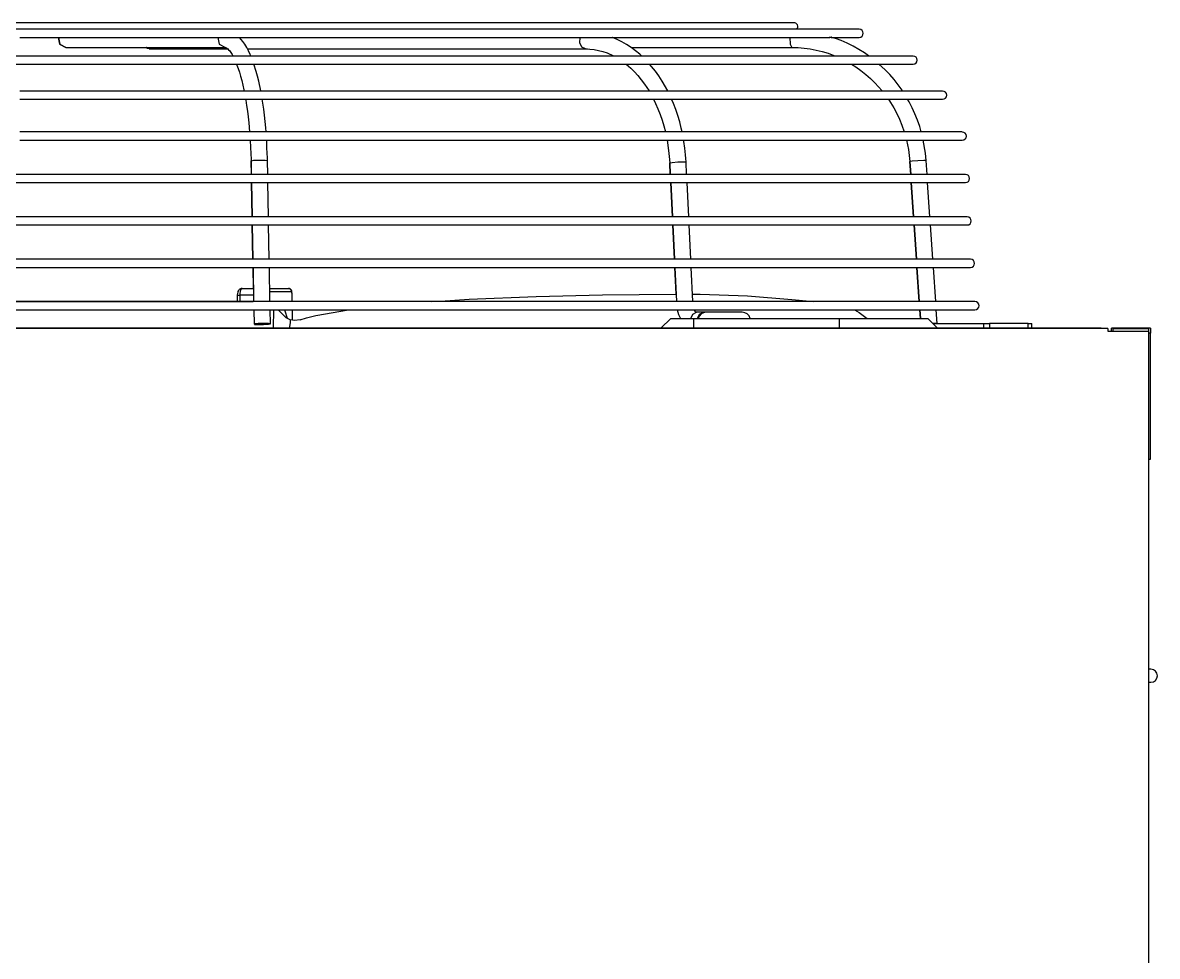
# Model space of a CAD drawing. Extents: x 594 to 813, y 174 to 240.
# Drawn here: x 761.569 to 765.047, y 188.112 to 190.975 of the extents above; entities that cross this region are included whole.
import ezdxf

# ---------------------------------------------------------------- set-up
doc = ezdxf.new("R2010")
doc.units = 0
doc.header["$MEASUREMENT"] = 0
doc.layers.add('AC.REF(S). PIPING', color=3, linetype='CONTINUOUS', lineweight=30)
doc.layers.add('LG-Product', color=3, linetype='CONTINUOUS')

# ---------------------------------------------------------------- blocks, each defined once
blk = doc.blocks.new('UW1-3')
at = {"layer": 'LG-Product', "color": 3, "linetype": 'Continuous'}
for p, q in [((3511.85, 3324.98), (3495.96, 3324.98)), ((3527.71, 3324.98), (3511.85, 3324.98)), ((3544.45, 3324.98), (3527.71, 3324.98)), ((3558.52, 3324.98), (3544.45, 3324.98)), ((3573.85, 3324.98), (3558.52, 3324.98)), ((3588.85, 3324.98), (3573.85, 3324.98)), ((3603.48, 3324.98), (3588.85, 3324.98)), ((3617.66, 3324.98), (3603.48, 3324.98)), ((3631.33, 3324.98), (3617.66, 3324.98)), ((3644.43, 3324.98), (3631.33, 3324.98)), ((3656.9, 3324.98), (3644.43, 3324.98)), ((3668.68, 3324.98), (3656.9, 3324.98)), ((3679.73, 3324.98), (3668.68, 3324.98)), ((3689.99, 3324.98), (3679.73, 3324.98)), ((3699.41, 3324.98), (3689.99, 3324.98)), ((3707.96, 3324.98), (3699.41, 3324.98)), ((3715.6, 3324.98), (3707.96, 3324.98)), ((3722.28, 3324.98), (3715.6, 3324.98)), ((3728, 3324.98), (3722.28, 3324.98)), ((3732.7, 3324.98), (3728, 3324.98)), ((3736.39, 3324.98), (3732.7, 3324.98)), ((3739.03, 3324.98), (3736.39, 3324.98)), ((3740.62, 3324.98), (3739.03, 3324.98)), ((3741.15, 3324.98), (3740.62, 3324.98)), ((3512.17, 3322.97), (3495.65, 3322.97)), ((3528.66, 3322.97), (3512.17, 3322.97)), ((3546.05, 3322.97), (3528.66, 3322.97)), ((3560.78, 3322.97), (3546.05, 3322.97)), ((3576.76, 3322.97), (3560.78, 3322.97)), ((3592.44, 3322.97), (3576.76, 3322.97)), ((3607.76, 3322.97), (3592.44, 3322.97)), ((3622.65, 3322.97), (3607.76, 3322.97)), ((3637.05, 3322.97), (3622.65, 3322.97)), ((3650.9, 3322.97), (3637.05, 3322.97)), ((3664.15, 3322.97), (3650.9, 3322.97)), ((3676.73, 3322.97), (3664.15, 3322.97)), ((3688.6, 3322.97), (3676.73, 3322.97)), ((3699.71, 3322.97), (3688.6, 3322.97)), ((3710.02, 3322.97), (3699.71, 3322.97)), ((3719.47, 3322.97), (3710.02, 3322.97)), ((3728.04, 3322.97), (3719.47, 3322.97)), ((3735.68, 3322.97), (3728.04, 3322.97)), ((3742.37, 3322.97), (3735.68, 3322.97)), ((3748.08, 3322.97), (3742.37, 3322.97)), ((3752.78, 3322.97), (3748.08, 3322.97)), ((3756.46, 3322.97), (3752.78, 3322.97)), ((3759.1, 3322.97), (3756.46, 3322.97)), ((3760.68, 3322.97), (3759.1, 3322.97)), ((3761.21, 3322.97), (3760.68, 3322.97)), ((3503.93, 3320.47), (3520.56, 3320.47)), ((3515.66, 3320.47), (3516.13, 3318.35)), ((3515.75, 3320.47), (3516.22, 3318.35)), ((3516.13, 3318.35), (3518.02, 3317.41)), ((3516.22, 3318.35), (3518.11, 3317.41)), ((3520.56, 3320.47), (3538.13, 3320.47)), ((3538.13, 3320.47), (3553.05, 3320.47)), ((3553.05, 3320.47), (3569.27, 3320.47)), ((3564.59, 3320.47), (3565.05, 3318.36)), ((3565.05, 3318.36), (3566.92, 3317.41)), ((3569.27, 3320.47), (3585.43, 3320.47)), ((3572.32, 3319.26), (3571.25, 3320.48)), ((3572.94, 3318.38), (3572.32, 3319.26)), ((3573.52, 3317.4), (3572.94, 3318.38)), ((3585.43, 3320.47), (3601.23, 3320.47)), ((3601.23, 3320.47), (3616.62, 3320.47)), ((3616.62, 3320.47), (3631.52, 3320.47)), ((3631.52, 3320.47), (3645.88, 3320.47)), ((3645.88, 3320.47), (3659.62, 3320.47)), ((3659.62, 3320.47), (3672.7, 3320.47)), ((3672.7, 3320.47), (3685.05, 3320.47)), ((3675.61, 3318.85), (3675.7, 3320.47)), ((3676.24, 3317.49), (3675.61, 3318.85)), ((3685.05, 3320.47), (3696.63, 3320.47)), ((3685.6, 3320.43), (3685.47, 3320.47)), ((3687.06, 3319.81), (3685.6, 3320.43)), ((3688.5, 3319.11), (3687.06, 3319.81)), ((3689.91, 3318.3), (3688.5, 3319.11)), ((3691.29, 3317.4), (3689.91, 3318.3)), ((3696.63, 3320.47), (3707.37, 3320.47)), ((3707.37, 3320.47), (3717.25, 3320.47)), ((3717.25, 3320.47), (3726.2, 3320.47)), ((3726.2, 3320.47), (3734.21, 3320.47)), ((3734.21, 3320.47), (3741.23, 3320.47)), ((3739.93, 3320.47), (3740.06, 3318.35)), ((3740.06, 3318.35), (3740.57, 3317.41)), ((3741.23, 3320.47), (3747.23, 3320.47)), ((3747.23, 3320.47), (3752.18, 3320.47)), ((3752.28, 3320.47), (3751.97, 3320.49)), ((3752.48, 3320.48), (3752.28, 3320.47)), ((3752.71, 3320.51), (3752.48, 3320.48)), ((3752.67, 3320.47), (3756.4, 3320.47)), ((3752.79, 3320.51), (3752.71, 3320.51)), ((3754.23, 3320), (3752.78, 3320.47)), ((3755.65, 3319.47), (3754.23, 3320)), ((3757.51, 3318.67), (3755.65, 3319.47)), ((3756.4, 3320.47), (3759.07, 3320.47)), ((3759.33, 3317.76), (3757.51, 3318.67)), ((3759.07, 3320.47), (3760.68, 3320.47)), ((3760.68, 3320.47), (3761.21, 3320.47)), ((3512.36, 3314.76), (3495.46, 3314.76)), ((3529.22, 3314.76), (3512.36, 3314.76)), ((3518.02, 3317.41), (3518.11, 3317.41)), ((3518.11, 3317.41), (3566.96, 3317.41)), ((3545.49, 3314.76), (3529.22, 3314.76)), ((3543.09, 3317.07), (3542.6, 3317.41)), ((3543.18, 3317.07), (3542.69, 3317.41)), ((3543.62, 3316.96), (3543.09, 3317.07)), ((3543.71, 3316.96), (3543.18, 3317.07)), ((3543.62, 3316.96), (3543.71, 3316.96)), ((3543.71, 3316.96), (3567.68, 3316.96)), ((3562.1, 3314.76), (3545.49, 3314.76)), ((3578.49, 3314.76), (3562.1, 3314.76)), ((3566.96, 3317.41), (3566.97, 3317.41)), ((3566.97, 3317.41), (3567, 3317.4)), ((3567, 3317.4), (3567.08, 3317.38)), ((3567.08, 3317.38), (3567.22, 3317.31)), ((3567.22, 3317.31), (3567.41, 3317.19)), ((3567.41, 3317.19), (3567.65, 3316.99)), ((3567.65, 3316.99), (3567.94, 3316.7)), ((3567.94, 3316.7), (3568.27, 3316.3)), ((3568.27, 3316.3), (3568.61, 3315.82)), ((3568.61, 3315.82), (3568.97, 3315.25)), ((3568.97, 3315.25), (3569.23, 3314.8)), ((3574.06, 3316.36), (3573.52, 3317.4)), ((3573.74, 3316.96), (3677.33, 3316.96)), ((3574.58, 3315.24), (3574.06, 3316.36)), ((3574.77, 3314.79), (3574.58, 3315.24)), ((3594.59, 3314.76), (3578.49, 3314.76)), ((3610.35, 3314.76), (3594.59, 3314.76)), ((3625.7, 3314.76), (3610.35, 3314.76)), ((3640.59, 3314.76), (3625.7, 3314.76)), ((3654.95, 3314.76), (3640.59, 3314.76)), ((3668.74, 3314.76), (3654.95, 3314.76)), ((3681.91, 3314.76), (3668.74, 3314.76)), ((3677.32, 3316.96), (3676.24, 3317.49)), ((3677.33, 3316.96), (3677.98, 3316.94)), ((3677.98, 3316.94), (3678.64, 3316.91)), ((3678.64, 3316.91), (3679.97, 3316.76)), ((3679.97, 3316.76), (3681.3, 3316.5)), ((3681.3, 3316.5), (3682.61, 3316.15)), ((3694.4, 3314.76), (3681.91, 3314.76)), ((3682.61, 3316.15), (3683.92, 3315.7)), ((3683.92, 3315.7), (3685.92, 3314.8)), ((3691.27, 3317.41), (3740.57, 3317.41)), ((3692.64, 3316.4), (3691.29, 3317.4)), ((3693.94, 3315.32), (3692.64, 3316.4)), ((3694.53, 3314.79), (3693.94, 3315.32)), ((3706.16, 3314.76), (3694.4, 3314.76)), ((3717.15, 3314.76), (3706.16, 3314.76)), ((3727.34, 3314.76), (3717.15, 3314.76)), ((3736.67, 3314.76), (3727.34, 3314.76)), ((3745.12, 3314.76), (3736.67, 3314.76)), ((3740.57, 3317.41), (3741.52, 3317.39)), ((3741.52, 3317.39), (3742.48, 3317.35)), ((3742.48, 3317.35), (3744.35, 3317.2)), ((3744.35, 3317.2), (3746.22, 3316.95)), ((3752.65, 3314.76), (3745.12, 3314.76)), ((3746.22, 3316.95), (3748.07, 3316.59)), ((3748.07, 3316.59), (3749.9, 3316.14)), ((3749.9, 3316.14), (3751.71, 3315.59)), ((3751.71, 3315.59), (3753.48, 3314.94)), ((3759.24, 3314.76), (3752.65, 3314.76)), ((3753.48, 3314.94), (3753.88, 3314.78)), ((3764.85, 3314.76), (3759.24, 3314.76)), ((3761.1, 3316.77), (3759.33, 3317.76)), ((3762.82, 3315.69), (3761.1, 3316.77)), ((3764.11, 3314.8), (3762.82, 3315.69)), ((3769.48, 3314.76), (3764.85, 3314.76)), ((3773.09, 3314.76), (3769.48, 3314.76)), ((3775.68, 3314.76), (3773.09, 3314.76)), ((3777.24, 3314.76), (3775.68, 3314.76)), ((3777.76, 3314.76), (3777.24, 3314.76)), ((3495.46, 3312.25), (3512.36, 3312.25)), ((3512.36, 3312.25), (3529.22, 3312.25)), ((3529.22, 3312.25), (3545.49, 3312.25)), ((3545.49, 3312.25), (3562.1, 3312.25)), ((3562.1, 3312.25), (3578.49, 3312.25)), ((3570.38, 3312.27), (3570.49, 3311.99)), ((3570.49, 3311.99), (3570.86, 3310.93)), ((3576.39, 3310.03), (3575.7, 3312.28)), ((3578.49, 3312.25), (3594.59, 3312.25)), ((3594.59, 3312.25), (3610.35, 3312.25)), ((3610.35, 3312.25), (3625.7, 3312.25)), ((3625.7, 3312.25), (3640.59, 3312.25)), ((3640.59, 3312.25), (3654.95, 3312.25)), ((3654.95, 3312.25), (3668.74, 3312.25)), ((3668.74, 3312.25), (3681.91, 3312.25)), ((3681.91, 3312.25), (3694.4, 3312.25)), ((3689.74, 3312.29), (3691.23, 3311.01)), ((3691.23, 3311.01), (3692.34, 3309.92)), ((3694.4, 3312.25), (3706.16, 3312.25)), ((3698.73, 3310.13), (3696.98, 3312.28)), ((3706.16, 3312.25), (3717.15, 3312.25)), ((3717.15, 3312.25), (3727.34, 3312.25)), ((3727.34, 3312.25), (3736.67, 3312.25)), ((3736.67, 3312.25), (3745.12, 3312.25)), ((3745.12, 3312.25), (3752.65, 3312.25)), ((3752.65, 3312.25), (3759.24, 3312.25)), ((3758.81, 3312.3), (3760.19, 3311.42)), ((3759.24, 3312.25), (3764.85, 3312.25)), ((3760.19, 3311.42), (3761.75, 3310.32)), ((3764.85, 3312.25), (3769.48, 3312.25)), ((3769.14, 3310.55), (3767.27, 3312.29)), ((3769.48, 3312.25), (3773.09, 3312.25)), ((3773.09, 3312.25), (3775.68, 3312.25)), ((3775.68, 3312.25), (3777.24, 3312.25)), ((3777.24, 3312.25), (3777.76, 3312.25)), ((3570.86, 3310.93), (3571.23, 3309.79)), ((3571.23, 3309.79), (3571.6, 3308.56)), ((3571.6, 3308.56), (3571.94, 3307.25)), ((3576.79, 3308.56), (3576.39, 3310.03)), ((3577.16, 3307.01), (3576.79, 3308.56)), ((3692.34, 3309.92), (3693.41, 3308.74)), ((3693.41, 3308.74), (3694.43, 3307.5)), ((3699.8, 3308.64), (3698.73, 3310.13)), ((3700.81, 3307.08), (3699.8, 3308.64)), ((3761.75, 3310.32), (3763.25, 3309.14)), ((3763.25, 3309.14), (3764.68, 3307.87)), ((3764.68, 3307.87), (3766.06, 3306.54)), ((3770.56, 3309.07), (3769.14, 3310.55)), ((3771.91, 3307.53), (3770.56, 3309.07)), ((3773.18, 3305.91), (3771.91, 3307.53)), ((3571.94, 3307.25), (3572.28, 3305.86)), ((3572.28, 3305.86), (3572.6, 3304.4)), ((3572.6, 3304.4), (3572.67, 3304.03)), ((3577.79, 3304.03), (3577.16, 3307.01)), ((3694.43, 3307.5), (3695.41, 3306.17)), ((3695.41, 3306.17), (3696.79, 3304.04)), ((3702.53, 3304.03), (3700.81, 3307.08)), ((3766.06, 3306.54), (3768.28, 3304.03)), ((3774.37, 3304.24), (3773.18, 3305.91)), ((3774.52, 3304.03), (3774.37, 3304.24)), ((3521.02, 3304.02), (3503.91, 3304.02)), ((3503.91, 3301.51), (3521.02, 3301.51)), ((3539.07, 3304.02), (3521.02, 3304.02)), ((3521.02, 3301.51), (3539.07, 3301.51)), ((3554.49, 3304.02), (3539.07, 3304.02)), ((3539.07, 3301.51), (3554.49, 3301.51)), ((3571.23, 3304.02), (3554.49, 3304.02)), ((3554.49, 3301.51), (3571.23, 3301.51)), ((3587.72, 3304.02), (3571.23, 3304.02)), ((3571.23, 3301.51), (3587.72, 3301.51)), ((3573.14, 3301.52), (3573.19, 3301.26)), ((3573.19, 3301.26), (3573.45, 3299.6)), ((3578.42, 3300.27), (3578.22, 3301.54)), ((3603.9, 3304.02), (3587.72, 3304.02)), ((3587.72, 3301.51), (3603.9, 3301.51)), ((3619.71, 3304.02), (3603.9, 3304.02)), ((3603.9, 3301.51), (3619.71, 3301.51)), ((3635.1, 3304.02), (3619.71, 3304.02)), ((3619.71, 3301.51), (3635.1, 3301.51)), ((3650.01, 3304.02), (3635.1, 3304.02)), ((3635.1, 3301.51), (3650.01, 3301.51)), ((3664.39, 3304.02), (3650.01, 3304.02)), ((3650.01, 3301.51), (3664.39, 3301.51)), ((3678.18, 3304.02), (3664.39, 3304.02)), ((3664.39, 3301.51), (3678.18, 3301.51)), ((3691.33, 3304.02), (3678.18, 3304.02)), ((3678.18, 3301.51), (3691.33, 3301.51)), ((3703.79, 3304.02), (3691.33, 3304.02)), ((3691.33, 3301.51), (3703.79, 3301.51)), ((3698.17, 3301.54), (3698.82, 3300.19)), ((3704.27, 3300.23), (3703.72, 3301.54)), ((3715.52, 3304.02), (3703.79, 3304.02)), ((3703.79, 3301.51), (3715.52, 3301.51)), ((3726.48, 3304.02), (3715.52, 3304.02)), ((3715.52, 3301.51), (3726.48, 3301.51)), ((3736.63, 3304.02), (3726.48, 3304.02)), ((3726.48, 3301.51), (3736.63, 3301.51)), ((3745.92, 3304.02), (3736.63, 3304.02)), ((3736.63, 3301.51), (3745.92, 3301.51)), ((3754.33, 3304.02), (3745.92, 3304.02)), ((3745.92, 3301.51), (3754.33, 3301.51)), ((3761.83, 3304.02), (3754.33, 3304.02)), ((3754.33, 3301.51), (3761.83, 3301.51)), ((3768.38, 3304.02), (3761.83, 3304.02)), ((3761.83, 3301.51), (3768.38, 3301.51)), ((3773.96, 3304.02), (3768.38, 3304.02)), ((3768.38, 3301.51), (3773.96, 3301.51)), ((3770.15, 3301.54), (3770.82, 3300.51)), ((3778.56, 3304.02), (3773.96, 3304.02)), ((3773.96, 3301.51), (3778.56, 3301.51)), ((3776.52, 3300.71), (3776.06, 3301.53)), ((3777.47, 3298.88), (3776.52, 3300.71)), ((3782.15, 3304.02), (3778.56, 3304.02)), ((3778.56, 3301.51), (3782.15, 3301.51)), ((3784.73, 3304.02), (3782.15, 3304.02)), ((3782.15, 3301.51), (3784.73, 3301.51)), ((3786.27, 3304.02), (3784.73, 3304.02)), ((3784.73, 3301.51), (3786.27, 3301.51)), ((3786.79, 3304.02), (3786.27, 3304.02)), ((3786.27, 3301.51), (3786.79, 3301.51)), ((3573.45, 3299.6), (3573.69, 3297.89)), ((3573.69, 3297.89), (3573.92, 3296.12)), ((3578.68, 3298.46), (3578.42, 3300.27)), ((3578.91, 3296.6), (3578.68, 3298.46)), ((3698.82, 3300.19), (3699.54, 3298.55)), ((3699.54, 3298.55), (3700.2, 3296.85)), ((3704.98, 3298.38), (3704.27, 3300.23)), ((3705.61, 3296.49), (3704.98, 3298.38)), ((3770.82, 3300.51), (3771.82, 3298.85)), ((3771.82, 3298.85), (3772.73, 3297.14)), ((3772.73, 3297.14), (3773.55, 3295.39)), ((3778.32, 3296.99), (3777.47, 3298.88)), ((3573.92, 3296.12), (3574.12, 3294.31)), ((3574.12, 3294.31), (3574.37, 3291.47)), ((3579.12, 3294.7), (3578.91, 3296.6)), ((3579.3, 3292.77), (3579.12, 3294.7)), ((3700.2, 3296.85), (3700.79, 3295.1)), ((3700.79, 3295.1), (3701.33, 3293.32)), ((3706.19, 3294.56), (3705.61, 3296.49)), ((3706.69, 3292.59), (3706.19, 3294.56)), ((3773.55, 3295.39), (3774.29, 3293.59)), ((3779.09, 3295.07), (3778.32, 3296.99)), ((3779.77, 3293.11), (3779.09, 3295.07)), ((3521.38, 3291.46), (3503.91, 3291.46)), ((3539.79, 3291.46), (3521.38, 3291.46)), ((3555.57, 3291.46), (3539.79, 3291.46)), ((3572.67, 3291.46), (3555.57, 3291.46)), ((3589.51, 3291.46), (3572.67, 3291.46)), ((3579.41, 3291.47), (3579.3, 3292.77)), ((3606.03, 3291.46), (3589.51, 3291.46)), ((3622.18, 3291.46), (3606.03, 3291.46)), ((3637.9, 3291.46), (3622.18, 3291.46)), ((3653.13, 3291.46), (3637.9, 3291.46)), ((3667.81, 3291.46), (3653.13, 3291.46)), ((3681.89, 3291.46), (3667.81, 3291.46)), ((3695.32, 3291.46), (3681.89, 3291.46)), ((3708.05, 3291.46), (3695.32, 3291.46)), ((3701.33, 3293.32), (3701.8, 3291.47)), ((3706.94, 3291.47), (3706.69, 3292.59)), ((3720.03, 3291.46), (3708.05, 3291.46)), ((3731.22, 3291.46), (3720.03, 3291.46)), ((3741.58, 3291.46), (3731.22, 3291.46)), ((3751.07, 3291.46), (3741.58, 3291.46)), ((3759.66, 3291.46), (3751.07, 3291.46)), ((3767.31, 3291.46), (3759.66, 3291.46)), ((3774, 3291.46), (3767.31, 3291.46)), ((3779.71, 3291.46), (3774, 3291.46)), ((3774.29, 3293.59), (3775.02, 3291.47)), ((3784.4, 3291.46), (3779.71, 3291.46)), ((3780.25, 3291.47), (3779.77, 3293.11)), ((3788.07, 3291.46), (3784.4, 3291.46)), ((3790.7, 3291.46), (3788.07, 3291.46)), ((3792.28, 3291.46), (3790.7, 3291.46)), ((3792.81, 3291.46), (3792.28, 3291.46)), ((3503.91, 3288.95), (3521.38, 3288.95)), ((3521.38, 3288.95), (3539.79, 3288.95)), ((3539.79, 3288.95), (3555.57, 3288.95)), ((3555.57, 3288.95), (3572.67, 3288.95)), ((3572.67, 3288.95), (3589.51, 3288.95)), ((3574.55, 3288.96), (3574.67, 3286.72)), ((3574.67, 3286.72), (3574.75, 3284.86)), ((3579.59, 3288.82), (3579.58, 3288.95)), ((3579.69, 3286.81), (3579.59, 3288.82)), ((3579.77, 3284.78), (3579.69, 3286.81)), ((3589.51, 3288.95), (3606.03, 3288.95)), ((3606.03, 3288.95), (3622.18, 3288.95)), ((3622.18, 3288.95), (3637.9, 3288.95)), ((3637.9, 3288.95), (3653.13, 3288.95)), ((3653.13, 3288.95), (3667.81, 3288.95)), ((3667.81, 3288.95), (3681.89, 3288.95)), ((3681.89, 3288.95), (3695.32, 3288.95)), ((3695.32, 3288.95), (3708.05, 3288.95)), ((3702.33, 3288.95), (3702.8, 3285.83)), ((3707.48, 3288.57), (3707.42, 3288.95)), ((3707.77, 3286.53), (3707.48, 3288.57)), ((3708.05, 3288.95), (3720.03, 3288.95)), ((3720.03, 3288.95), (3731.22, 3288.95)), ((3731.22, 3288.95), (3741.58, 3288.95)), ((3741.58, 3288.95), (3751.07, 3288.95)), ((3751.07, 3288.95), (3759.66, 3288.95)), ((3759.66, 3288.95), (3767.31, 3288.95)), ((3767.31, 3288.95), (3774, 3288.95)), ((3774, 3288.95), (3779.71, 3288.95)), ((3775.72, 3288.96), (3776.31, 3286.08)), ((3779.71, 3288.95), (3784.4, 3288.95)), ((3781.52, 3285), (3780.87, 3288.95)), ((3784.4, 3288.95), (3788.07, 3288.95)), ((3788.07, 3288.95), (3790.7, 3288.95)), ((3790.7, 3288.95), (3792.28, 3288.95)), ((3792.28, 3288.95), (3792.81, 3288.95)), ((3574.75, 3284.86), (3574.8, 3282.99)), ((3579.8, 3283.71), (3579.77, 3284.78)), ((3579.82, 3282.63), (3579.8, 3283.71)), ((3702.8, 3285.83), (3703, 3283.93)), ((3703, 3283.93), (3703.13, 3282.01)), ((3707.99, 3284.47), (3707.77, 3286.53)), ((3708.07, 3283.36), (3707.99, 3284.47)), ((3708.14, 3282.26), (3708.07, 3283.36)), ((3776.31, 3286.08), (3776.56, 3284.26)), ((3776.56, 3284.26), (3776.73, 3282.42)), ((3781.64, 3283.88), (3781.52, 3285)), ((3781.73, 3282.76), (3781.64, 3283.88)), ((3574.73, 3282.56), (3574.72, 3282.55)), ((3574.72, 3282.55), (3574.72, 3282.54)), ((3574.72, 3282.54), (3574.79, 3278.45)), ((3574.8, 3282.99), (3574.8, 3282.77)), ((3574.8, 3282.77), (3574.81, 3282.54)), ((3575.54, 3282.68), (3574.81, 3282.54)), ((3574.81, 3282.54), (3574.88, 3278.45)), ((3577.31, 3282.76), (3575.54, 3282.68)), ((3579.09, 3282.74), (3577.31, 3282.76)), ((3579.82, 3282.63), (3579.09, 3282.74)), ((3579.9, 3278.45), (3579.82, 3282.63)), ((3703.04, 3282.01), (3703.21, 3278.45)), ((3703.13, 3282.01), (3703.86, 3282.14)), ((3703.13, 3282.01), (3703.3, 3278.45)), ((3703.86, 3282.14), (3705.63, 3282.26)), ((3705.63, 3282.26), (3707.4, 3282.31)), ((3707.4, 3282.31), (3708.14, 3282.26)), ((3708.32, 3278.45), (3708.14, 3282.26)), ((3776.64, 3282.42), (3776.91, 3278.45)), ((3777.46, 3282.5), (3776.73, 3282.42)), ((3776.73, 3282.42), (3777, 3278.45)), ((3779.23, 3282.63), (3777.46, 3282.5)), ((3781, 3282.74), (3779.23, 3282.63)), ((3781.73, 3282.76), (3781, 3282.74)), ((3782.02, 3278.45), (3781.73, 3282.76)), ((3512.51, 3278.45), (3495.3, 3278.45)), ((3529.7, 3278.45), (3512.51, 3278.45)), ((3546.29, 3278.45), (3529.7, 3278.45)), ((3563.23, 3278.45), (3546.29, 3278.45)), ((3579.96, 3278.45), (3563.23, 3278.45)), ((3596.42, 3278.45), (3579.96, 3278.45)), ((3612.55, 3278.45), (3596.42, 3278.45)), ((3628.3, 3278.45), (3612.55, 3278.45)), ((3643.61, 3278.45), (3628.3, 3278.45)), ((3658.43, 3278.45), (3643.61, 3278.45)), ((3672.71, 3278.45), (3658.43, 3278.45)), ((3686.39, 3278.45), (3672.71, 3278.45)), ((3699.43, 3278.45), (3686.39, 3278.45)), ((3711.78, 3278.45), (3699.43, 3278.45)), ((3723.39, 3278.45), (3711.78, 3278.45)), ((3734.24, 3278.45), (3723.39, 3278.45)), ((3744.27, 3278.45), (3734.24, 3278.45)), ((3753.46, 3278.45), (3744.27, 3278.45)), ((3761.77, 3278.45), (3753.46, 3278.45)), ((3769.17, 3278.45), (3761.77, 3278.45)), ((3775.64, 3278.45), (3769.17, 3278.45)), ((3781.15, 3278.45), (3775.64, 3278.45)), ((3785.69, 3278.45), (3781.15, 3278.45)), ((3789.23, 3278.45), (3785.69, 3278.45)), ((3791.78, 3278.45), (3789.23, 3278.45)), ((3793.3, 3278.45), (3791.78, 3278.45)), ((3793.81, 3278.45), (3793.3, 3278.45)), ((3495.3, 3275.94), (3512.51, 3275.94)), ((3512.51, 3275.94), (3529.7, 3275.94)), ((3529.7, 3275.94), (3546.29, 3275.94)), ((3546.29, 3275.94), (3563.23, 3275.94)), ((3563.23, 3275.94), (3579.96, 3275.94)), ((3574.84, 3275.94), (3575.03, 3265.44)), ((3574.93, 3275.94), (3575.12, 3265.44)), ((3580.13, 3265.44), (3579.94, 3275.94)), ((3579.96, 3275.94), (3596.42, 3275.94)), ((3596.42, 3275.94), (3612.55, 3275.94)), ((3612.55, 3275.94), (3628.3, 3275.94)), ((3628.3, 3275.94), (3643.61, 3275.94)), ((3643.61, 3275.94), (3658.43, 3275.94)), ((3658.43, 3275.94), (3672.71, 3275.94)), ((3672.71, 3275.94), (3686.39, 3275.94)), ((3686.39, 3275.94), (3699.43, 3275.94)), ((3699.43, 3275.94), (3711.78, 3275.94)), ((3703.34, 3275.94), (3703.86, 3265.44)), ((3703.43, 3275.94), (3703.95, 3265.44)), ((3708.97, 3265.44), (3708.45, 3275.94)), ((3711.78, 3275.94), (3723.39, 3275.94)), ((3723.39, 3275.94), (3734.24, 3275.94)), ((3734.24, 3275.94), (3744.27, 3275.94)), ((3744.27, 3275.94), (3753.46, 3275.94)), ((3753.46, 3275.94), (3761.77, 3275.94)), ((3761.77, 3275.94), (3769.17, 3275.94)), ((3769.17, 3275.94), (3775.64, 3275.94)), ((3775.64, 3275.94), (3781.15, 3275.94)), ((3777.08, 3275.94), (3777.79, 3265.44)), ((3777.17, 3275.94), (3777.88, 3265.44)), ((3781.15, 3275.94), (3785.69, 3275.94)), ((3782.9, 3265.44), (3782.19, 3275.94)), ((3785.69, 3275.94), (3789.23, 3275.94)), ((3789.23, 3275.94), (3791.78, 3275.94)), ((3791.78, 3275.94), (3793.3, 3275.94)), ((3793.3, 3275.94), (3793.81, 3275.94)), ((3512.53, 3265.44), (3495.29, 3265.44)), ((3495.29, 3262.93), (3512.53, 3262.93)), ((3529.74, 3265.44), (3512.53, 3265.44)), ((3512.53, 3262.93), (3529.74, 3262.93)), ((3546.36, 3265.44), (3529.74, 3265.44)), ((3529.74, 3262.93), (3546.36, 3262.93)), ((3563.33, 3265.44), (3546.36, 3265.44)), ((3546.36, 3262.93), (3563.33, 3262.93)), ((3580.09, 3265.44), (3563.33, 3265.44)), ((3563.33, 3262.93), (3580.09, 3262.93)), ((3575.07, 3262.93), (3575.26, 3252.43)), ((3575.16, 3262.93), (3575.35, 3252.43)), ((3596.58, 3265.44), (3580.09, 3265.44)), ((3580.09, 3262.93), (3596.58, 3262.93)), ((3580.37, 3252.43), (3580.18, 3262.93)), ((3612.74, 3265.44), (3596.58, 3265.44)), ((3596.58, 3262.93), (3612.74, 3262.93)), ((3628.52, 3265.44), (3612.74, 3265.44)), ((3612.74, 3262.93), (3628.52, 3262.93)), ((3643.86, 3265.44), (3628.52, 3265.44)), ((3628.52, 3262.93), (3643.86, 3262.93)), ((3658.7, 3265.44), (3643.86, 3265.44)), ((3643.86, 3262.93), (3658.7, 3262.93)), ((3673, 3265.44), (3658.7, 3265.44)), ((3658.7, 3262.93), (3673, 3262.93)), ((3686.71, 3265.44), (3673, 3265.44)), ((3673, 3262.93), (3686.71, 3262.93)), ((3699.77, 3265.44), (3686.71, 3265.44)), ((3686.71, 3262.93), (3699.77, 3262.93)), ((3712.14, 3265.44), (3699.77, 3265.44)), ((3699.77, 3262.93), (3712.14, 3262.93)), ((3703.98, 3262.93), (3704.5, 3252.43)), ((3704.07, 3262.93), (3704.59, 3252.43)), ((3709.61, 3252.43), (3709.09, 3262.93)), ((3723.77, 3265.44), (3712.14, 3265.44)), ((3712.14, 3262.93), (3723.77, 3262.93)), ((3734.64, 3265.44), (3723.77, 3265.44)), ((3723.77, 3262.93), (3734.64, 3262.93)), ((3744.69, 3265.44), (3734.64, 3265.44)), ((3734.64, 3262.93), (3744.69, 3262.93)), ((3753.89, 3265.44), (3744.69, 3265.44)), ((3744.69, 3262.93), (3753.89, 3262.93)), ((3762.22, 3265.44), (3753.89, 3265.44)), ((3753.89, 3262.93), (3762.22, 3262.93)), ((3769.63, 3265.44), (3762.22, 3265.44)), ((3762.22, 3262.93), (3769.63, 3262.93)), ((3776.11, 3265.44), (3769.63, 3265.44)), ((3769.63, 3262.93), (3776.11, 3262.93)), ((3781.63, 3265.44), (3776.11, 3265.44)), ((3776.11, 3262.93), (3781.63, 3262.93)), ((3777.95, 3262.93), (3778.66, 3252.43)), ((3778.05, 3262.93), (3778.75, 3252.43)), ((3786.18, 3265.44), (3781.63, 3265.44)), ((3781.63, 3262.93), (3786.18, 3262.93)), ((3783.78, 3252.43), (3783.07, 3262.93)), ((3789.73, 3265.44), (3786.18, 3265.44)), ((3786.18, 3262.93), (3789.73, 3262.93)), ((3792.27, 3265.44), (3789.73, 3265.44)), ((3789.73, 3262.93), (3792.27, 3262.93)), ((3793.8, 3265.44), (3792.27, 3265.44)), ((3792.27, 3262.93), (3793.8, 3262.93)), ((3794.32, 3265.44), (3793.8, 3265.44)), ((3793.8, 3262.93), (3794.32, 3262.93)), ((3512.56, 3252.43), (3495.26, 3252.43)), ((3529.83, 3252.43), (3512.56, 3252.43)), ((3546.51, 3252.43), (3529.83, 3252.43)), ((3563.54, 3252.43), (3546.51, 3252.43)), ((3580.35, 3252.43), (3563.54, 3252.43)), ((3596.9, 3252.43), (3580.35, 3252.43)), ((3613.12, 3252.43), (3596.9, 3252.43)), ((3628.95, 3252.43), (3613.12, 3252.43)), ((3644.34, 3252.43), (3628.95, 3252.43)), ((3659.24, 3252.43), (3644.34, 3252.43)), ((3673.59, 3252.43), (3659.24, 3252.43)), ((3687.34, 3252.43), (3673.59, 3252.43)), ((3700.44, 3252.43), (3687.34, 3252.43)), ((3712.86, 3252.43), (3700.44, 3252.43)), ((3724.53, 3252.43), (3712.86, 3252.43)), ((3735.43, 3252.43), (3724.53, 3252.43)), ((3745.52, 3252.43), (3735.43, 3252.43)), ((3754.76, 3252.43), (3745.52, 3252.43)), ((3763.11, 3252.43), (3754.76, 3252.43)), ((3770.55, 3252.43), (3763.11, 3252.43)), ((3777.05, 3252.43), (3770.55, 3252.43)), ((3782.59, 3252.43), (3777.05, 3252.43)), ((3787.15, 3252.43), (3782.59, 3252.43)), ((3790.72, 3252.43), (3787.15, 3252.43)), ((3793.27, 3252.43), (3790.72, 3252.43)), ((3794.81, 3252.43), (3793.27, 3252.43)), ((3795.32, 3252.43), (3794.81, 3252.43)), ((3495.26, 3249.92), (3512.56, 3249.92)), ((3512.56, 3249.92), (3529.83, 3249.92)), ((3529.83, 3249.92), (3546.51, 3249.92)), ((3546.51, 3249.92), (3563.54, 3249.92)), ((3563.54, 3249.92), (3580.35, 3249.92)), ((3575.31, 3249.92), (3575.42, 3243.45)), ((3575.4, 3249.92), (3575.59, 3239.42)), ((3580.35, 3249.92), (3596.9, 3249.92)), ((3580.6, 3239.42), (3580.41, 3249.92)), ((3596.9, 3249.92), (3613.12, 3249.92)), ((3613.12, 3249.92), (3628.95, 3249.92)), ((3628.95, 3249.92), (3644.34, 3249.92)), ((3644.34, 3249.92), (3659.24, 3249.92)), ((3659.24, 3249.92), (3673.59, 3249.92)), ((3673.59, 3249.92), (3687.34, 3249.92)), ((3687.34, 3249.92), (3700.44, 3249.92)), ((3700.44, 3249.92), (3712.86, 3249.92)), ((3704.62, 3249.92), (3705.03, 3241.73)), ((3704.71, 3249.92), (3705.23, 3239.42)), ((3710.25, 3239.42), (3709.74, 3249.92)), ((3712.86, 3249.92), (3724.53, 3249.92)), ((3724.53, 3249.92), (3735.43, 3249.92)), ((3735.43, 3249.92), (3745.52, 3249.92)), ((3745.52, 3249.92), (3754.76, 3249.92)), ((3754.76, 3249.92), (3763.11, 3249.92)), ((3763.11, 3249.92), (3770.55, 3249.92)), ((3770.55, 3249.92), (3777.05, 3249.92)), ((3777.05, 3249.92), (3782.59, 3249.92)), ((3778.83, 3249.92), (3779.54, 3239.42)), ((3778.92, 3249.92), (3779.63, 3239.42)), ((3782.59, 3249.92), (3787.15, 3249.92)), ((3784.66, 3239.42), (3783.95, 3249.92)), ((3787.15, 3249.92), (3790.72, 3249.92)), ((3790.72, 3249.92), (3793.27, 3249.92)), ((3793.27, 3249.92), (3794.81, 3249.92)), ((3794.81, 3249.92), (3795.32, 3249.92)), ((3570.61, 3241.92), (3570.58, 3241.55)), ((3570.58, 3241.55), (3570.58, 3241.5)), ((3570.58, 3241.5), (3570.58, 3241.45)), ((3570.58, 3241.45), (3570.58, 3239.44)), ((3570.58, 3241.45), (3570.78, 3241.45)), ((3570.7, 3242.28), (3570.61, 3241.92)), ((3570.8, 3242.54), (3570.7, 3242.28)), ((3570.78, 3241.45), (3571.32, 3241.45)), ((3570.93, 3242.79), (3570.8, 3242.54)), ((3571.06, 3242.97), (3570.93, 3242.79)), ((3571.21, 3243.12), (3571.06, 3242.97)), ((3571.38, 3243.25), (3571.21, 3243.12)), ((3571.34, 3241.88), (3571.32, 3241.45)), ((3575.55, 3241.45), (3571.32, 3241.45)), ((3571.32, 3241.45), (3571.32, 3239.44)), ((3571.43, 3242.5), (3571.34, 3241.88)), ((3571.57, 3243.35), (3571.38, 3243.25)), ((3571.6, 3243.01), (3571.43, 3242.5)), ((3571.8, 3243.44), (3571.57, 3243.35)), ((3571.81, 3243.34), (3571.6, 3243.01)), ((3572.04, 3243.45), (3571.8, 3243.44)), ((3572.05, 3243.45), (3571.81, 3243.34)), ((3572.05, 3243.45), (3572.04, 3243.45)), ((3572.05, 3243.45), (3572.05, 3243.45)), ((3572.05, 3243.45), (3575.51, 3243.45)), ((3580.53, 3243.45), (3584.42, 3243.45)), ((3583.86, 3242.45), (3580.55, 3242.45)), ((3586.13, 3242.45), (3583.86, 3242.45)), ((3584.42, 3243.45), (3586.3, 3243.45)), ((3587.3, 3242.45), (3586.13, 3242.45)), ((3587.01, 3243.16), (3586.3, 3243.45)), ((3586.36, 3243.44), (3586.3, 3243.44)), ((3586.42, 3243.45), (3586.36, 3243.44)), ((3586.6, 3243.41), (3586.42, 3243.45)), ((3586.77, 3243.34), (3586.6, 3243.41)), ((3586.9, 3243.25), (3586.77, 3243.34)), ((3587.02, 3243.15), (3586.9, 3243.25)), ((3587.3, 3242.45), (3587.01, 3243.16)), ((3587.11, 3243.05), (3587.02, 3243.15)), ((3587.18, 3242.94), (3587.11, 3243.05)), ((3587.23, 3242.84), (3587.18, 3242.94)), ((3587.27, 3242.74), (3587.23, 3242.84)), ((3587.32, 3242.52), (3587.27, 3242.74)), ((3587.32, 3242.42), (3587.3, 3242.45)), ((3587.34, 3242.31), (3587.32, 3242.52)), ((3587.34, 3242.28), (3587.32, 3242.42)), ((3587.35, 3242.15), (3587.34, 3242.31)), ((3587.35, 3242.06), (3587.34, 3242.28)), ((3587.36, 3241.97), (3587.35, 3242.15)), ((3587.36, 3241.77), (3587.35, 3242.06)), ((3587.36, 3241.77), (3587.36, 3241.97)), ((3587.36, 3241.57), (3587.36, 3241.77)), ((3587.36, 3241.45), (3587.36, 3241.77)), ((3587.36, 3241.41), (3587.36, 3241.57)), ((3587.36, 3239.42), (3587.36, 3241.45)), ((3587.36, 3239.42), (3587.36, 3241.45)), ((3587.36, 3241.45), (3587.36, 3241.45)), ((3587.36, 3241.45), (3587.36, 3241.45)), ((3662.25, 3241.04), (3682.49, 3241.54)), ((3682.49, 3241.54), (3705.03, 3241.73)), ((3710.05, 3241.73), (3712.52, 3241.73)), ((3712.52, 3241.73), (3726.97, 3241.23)), ((3512.6, 3239.42), (3495.22, 3239.42)), ((3496.23, 3239.44), (3505.68, 3239.44)), ((3505.68, 3239.44), (3515.13, 3239.44)), ((3529.95, 3239.42), (3512.6, 3239.42)), ((3515.13, 3239.44), (3524.44, 3239.44)), ((3524.44, 3239.44), (3533.48, 3239.44)), ((3546.71, 3239.42), (3529.95, 3239.42)), ((3533.48, 3239.44), (3543.15, 3239.44)), ((3543.15, 3239.44), (3549.82, 3239.44)), ((3563.82, 3239.42), (3546.71, 3239.42)), ((3549.82, 3239.44), (3557.38, 3239.44)), ((3557.38, 3239.44), (3564.24, 3239.44)), ((3580.72, 3239.42), (3563.82, 3239.42)), ((3564.24, 3239.44), (3570.31, 3239.44)), ((3570.31, 3239.44), (3575.5, 3239.44)), ((3597.35, 3239.42), (3580.72, 3239.42)), ((3587.36, 3241.24), (3587.36, 3241.41)), ((3613.64, 3239.42), (3597.35, 3239.42)), ((3629.55, 3239.42), (3613.64, 3239.42)), ((3645.01, 3239.42), (3629.55, 3239.42)), ((3630.24, 3239.42), (3632.91, 3239.61)), ((3632.91, 3239.61), (3641.71, 3240.13)), ((3641.71, 3240.13), (3662.25, 3241.04)), ((3659.98, 3239.42), (3645.01, 3239.42)), ((3674.4, 3239.42), (3659.98, 3239.42)), ((3688.22, 3239.42), (3674.4, 3239.42)), ((3701.38, 3239.42), (3688.22, 3239.42)), ((3713.86, 3239.42), (3701.38, 3239.42)), ((3725.59, 3239.42), (3713.86, 3239.42)), ((3736.54, 3239.42), (3725.59, 3239.42)), ((3726.97, 3241.23), (3740.56, 3240.1)), ((3746.68, 3239.42), (3736.54, 3239.42)), ((3740.56, 3240.1), (3747.24, 3239.42)), ((3755.96, 3239.42), (3746.68, 3239.42)), ((3764.35, 3239.42), (3755.96, 3239.42)), ((3771.83, 3239.42), (3764.35, 3239.42)), ((3778.36, 3239.42), (3771.83, 3239.42)), ((3783.93, 3239.42), (3778.36, 3239.42)), ((3788.51, 3239.42), (3783.93, 3239.42)), ((3792.09, 3239.42), (3788.51, 3239.42)), ((3794.65, 3239.42), (3792.09, 3239.42)), ((3796.2, 3239.42), (3794.65, 3239.42)), ((3796.71, 3239.42), (3796.2, 3239.42)), ((3495.22, 3236.91), (3512.6, 3236.91)), ((3512.6, 3236.91), (3529.95, 3236.91)), ((3529.95, 3236.91), (3546.71, 3236.91)), ((3546.71, 3236.91), (3563.82, 3236.91)), ((3563.82, 3236.91), (3580.72, 3236.91)), ((3575.63, 3236.91), (3575.71, 3232.51)), ((3580.73, 3232.6), (3580.65, 3236.91)), ((3580.72, 3236.91), (3597.35, 3236.91)), ((3581.73, 3231.43), (3581.81, 3236.91)), ((3585.53, 3234.46), (3583.1, 3236.91)), ((3585.02, 3236.91), (3585.2, 3236.56)), ((3585.2, 3236.56), (3585.83, 3234.33)), ((3585.43, 3234.66), (3585.4, 3234.69)), ((3585.4, 3234.69), (3585.4, 3234.69)), ((3585.5, 3234.59), (3585.43, 3234.66)), ((3585.58, 3234.52), (3585.5, 3234.59)), ((3585.68, 3234.46), (3585.58, 3234.52)), ((3587.48, 3233.78), (3587.48, 3236.91)), ((3591.85, 3234.45), (3594.66, 3235.15)), ((3594.66, 3235.15), (3604.66, 3236.92)), ((3597.35, 3236.91), (3613.64, 3236.91)), ((3613.64, 3236.91), (3629.55, 3236.91)), ((3629.55, 3236.91), (3645.01, 3236.91)), ((3645.01, 3236.91), (3659.98, 3236.91)), ((3659.98, 3236.91), (3674.4, 3236.91)), ((3674.4, 3236.91), (3688.22, 3236.91)), ((3688.22, 3236.91), (3701.38, 3236.91)), ((3701.38, 3236.91), (3713.86, 3236.91)), ((3705.45, 3236.91), (3705.83, 3235.49)), ((3705.83, 3235.49), (3706.41, 3234.25)), ((3709.62, 3234.26), (3710.25, 3235.63)), ((3710.25, 3235.63), (3711.34, 3236.15)), ((3710.92, 3236.5), (3710.68, 3236.89)), ((3711.08, 3236.33), (3710.92, 3236.5)), ((3711.2, 3236.22), (3711.08, 3236.33)), ((3711.29, 3236.17), (3711.2, 3236.22)), ((3711.33, 3236.15), (3711.29, 3236.17)), ((3711.34, 3236.15), (3711.33, 3236.15)), ((3713.37, 3236.15), (3711.34, 3236.15)), ((3711.34, 3236.15), (3711.34, 3236.15)), ((3711.65, 3234.26), (3712.28, 3235.63)), ((3712.28, 3235.63), (3713.37, 3236.15)), ((3713.83, 3236.15), (3713.37, 3236.15)), ((3714.34, 3236.15), (3713.83, 3236.15)), ((3713.86, 3236.91), (3725.59, 3236.91)), ((3714.89, 3236.15), (3714.34, 3236.15)), ((3716.42, 3236.15), (3714.89, 3236.15)), ((3718.63, 3236.15), (3716.42, 3236.15)), ((3721.08, 3236.15), (3718.63, 3236.15)), ((3723.3, 3236.15), (3721.08, 3236.15)), ((3724.83, 3236.15), (3723.3, 3236.15)), ((3725.37, 3236.15), (3724.83, 3236.15)), ((3725.59, 3236.91), (3736.54, 3236.91)), ((3736.54, 3236.91), (3746.68, 3236.91)), ((3746.68, 3236.91), (3755.96, 3236.91)), ((3755.96, 3236.91), (3764.35, 3236.91)), ((3759.82, 3236.91), (3761.22, 3236.12)), ((3761.22, 3236.12), (3763.62, 3234.27)), ((3764.35, 3236.91), (3771.83, 3236.91)), ((3771.83, 3236.91), (3778.36, 3236.91)), ((3778.36, 3236.91), (3783.93, 3236.91)), ((3779.71, 3236.91), (3779.89, 3234.27)), ((3779.8, 3236.91), (3779.98, 3234.27)), ((3783.93, 3236.91), (3788.51, 3236.91)), ((3785.11, 3232.72), (3784.83, 3236.91)), ((3788.51, 3236.91), (3792.09, 3236.91)), ((3792.09, 3236.91), (3794.65, 3236.91)), ((3794.65, 3236.91), (3796.2, 3236.91)), ((3796.2, 3236.91), (3796.71, 3236.91)), ((3837.45, 3231.21), (3172.38, 3231.21)), ((3833.89, 3231.26), (3174.83, 3231.26)), ((3576.96, 3232.68), (3575.86, 3232.57)), ((3575.86, 3232.57), (3575.87, 3232.45)), ((3575.87, 3232.45), (3576.97, 3232.39)), ((3578.65, 3232.73), (3576.96, 3232.68)), ((3576.97, 3232.39), (3578.66, 3232.4)), ((3580.14, 3232.7), (3578.65, 3232.73)), ((3578.66, 3232.4), (3580.14, 3232.48)), ((3580.73, 3232.6), (3580.14, 3232.7)), ((3580.14, 3232.48), (3580.73, 3232.6)), ((3581.75, 3231.21), (3581.73, 3231.43)), ((3586.84, 3233.88), (3585.53, 3234.46)), ((3586.79, 3232.87), (3586.52, 3231.2)), ((3586.84, 3233.88), (3586.79, 3232.87)), ((3588.1, 3233.67), (3586.84, 3233.88)), ((3589.87, 3233.89), (3588.1, 3233.67)), ((3589.87, 3233.89), (3591.85, 3234.45)), ((3703.44, 3234.26), (3700.43, 3231.26)), ((3703.44, 3234.26), (3703.98, 3234.26)), ((3703.98, 3234.26), (3705.5, 3234.26)), ((3705.5, 3234.26), (3707.78, 3234.26)), ((3707.78, 3234.26), (3710.46, 3234.26)), ((3710.46, 3234.26), (3755.15, 3234.26)), ((3710.46, 3234.26), (3710.46, 3231.26)), ((3755.15, 3234.26), (3760.43, 3234.26)), ((3755.15, 3231.26), (3755.15, 3234.26)), ((3760.43, 3234.26), (3765.51, 3234.26)), ((3765.51, 3234.26), (3770.2, 3234.26)), ((3770.2, 3234.26), (3774.3, 3234.26)), ((3774.3, 3234.26), (3777.67, 3234.26)), ((3777.67, 3234.26), (3780.17, 3234.26)), ((3780.17, 3234.26), (3781.71, 3234.26)), ((3781.71, 3234.26), (3782.23, 3234.26)), ((3785.24, 3231.26), (3782.23, 3234.26)), ((3784.76, 3232.72), (3783.82, 3232.68)), ((3783.89, 3232.6), (3784.79, 3232.68)), ((3785.11, 3232.72), (3784.76, 3232.72)), ((3784.79, 3232.68), (3785.11, 3232.72)), ((3785.11, 3232.76), (3793.22, 3232.76)), ((3793.22, 3232.76), (3799.41, 3232.76)), ((3799.41, 3231.26), (3799.41, 3232.76)), ((3799.41, 3232.76), (3800.06, 3232.76)), ((3800.06, 3232.76), (3801.19, 3232.76)), ((3812.97, 3232.76), (3801.19, 3232.76)), ((3801.19, 3232.76), (3801.19, 3231.26)), ((3812.97, 3231.26), (3812.97, 3232.76)), ((3812.97, 3232.76), (3813.82, 3232.76)), ((3813.82, 3232.76), (3814.16, 3232.76)), ((3814.16, 3231.26), (3814.16, 3232.76)), ((3835.4, 3231.26), (3833.89, 3231.26)), ((3833.89, 3231.21), (3833.89, 3231.26)), ((3835.4, 3231.21), (3835.4, 3231.26)), ((3837.45, 3231.21), (3837.45, 3230.4)), ((3850.55, 3231.26), (3838.51, 3231.26)), ((3838.51, 3230.4), (3838.51, 3231.26)), ((3838.96, 3231.21), (3849.99, 3231.21)), ((3838.96, 3231.21), (3838.96, 3230.4)), ((3849.99, 3230.4), (3849.99, 3231.21)), ((3850.55, 3231.26), (3850.55, 3229.75)), ((3837.45, 3230.4), (3849.99, 3230.4)), ((3849.99, 1782.69), (3849.99, 3230.4)), ((3850.55, 3229.75), (3849.99, 3229.75)), ((3850.55, 3191.13), (3850.55, 3229.75)), ((3849.99, 3191.13), (3850.55, 3191.13)), ((3850.44, 3126.68), (3849.99, 3126.68)), ((3850.6, 3126.68), (3850.44, 3126.68)), ((3849.99, 3122.67), (3850.44, 3122.67)), ((3850.44, 3122.67), (3850.6, 3122.67))]:
    blk.add_line(p, q, dxfattribs=at)
for centre, radius, start, end in [((3741.15, 3323.73), 1.25, 323.1309, 90), ((3761.21, 3321.72), 1.25, 270, 90), ((3777.76, 3313.51), 1.25, 270, 90), ((3786.79, 3302.76), 1.25, 270, 90), ((3792.81, 3290.2), 1.25, 270, 90), ((3793.81, 3277.19), 1.25, 270, 90), ((3794.32, 3264.18), 1.25, 270, 90), ((3795.32, 3251.17), 1.25, 270, 90), ((3796.71, 3238.17), 1.25, 270, 90), ((3714.34, 3233.65), 2.51, 90, 165.7238), ((3725.37, 3233.65), 2.51, 14.2762, 90), ((3850.6, 3124.67), 2.01, 270, 90)]:
    blk.add_arc(centre, radius, start, end, dxfattribs=at)
blk = doc.blocks.new('A$C5B2C3915')
at = {"layer": 'LG-Product'}
blk.add_blockref('UW1-3', (-2789.575, -4314.887), dxfattribs=at)

msp = doc.modelspace()

# ---------------------------------------------------------------- block references
at = {"layer": 'AC.REF(S). PIPING', "linetype": 'Continuous', "xscale": 0.0099999999999909, "yscale": 0.0099999999999909, "zscale": 0.0099999999999909}
msp.add_blockref('A$C5B2C3915', (754.4172, 200.8743), dxfattribs=at)

doc.saveas('drawing.dxf')
